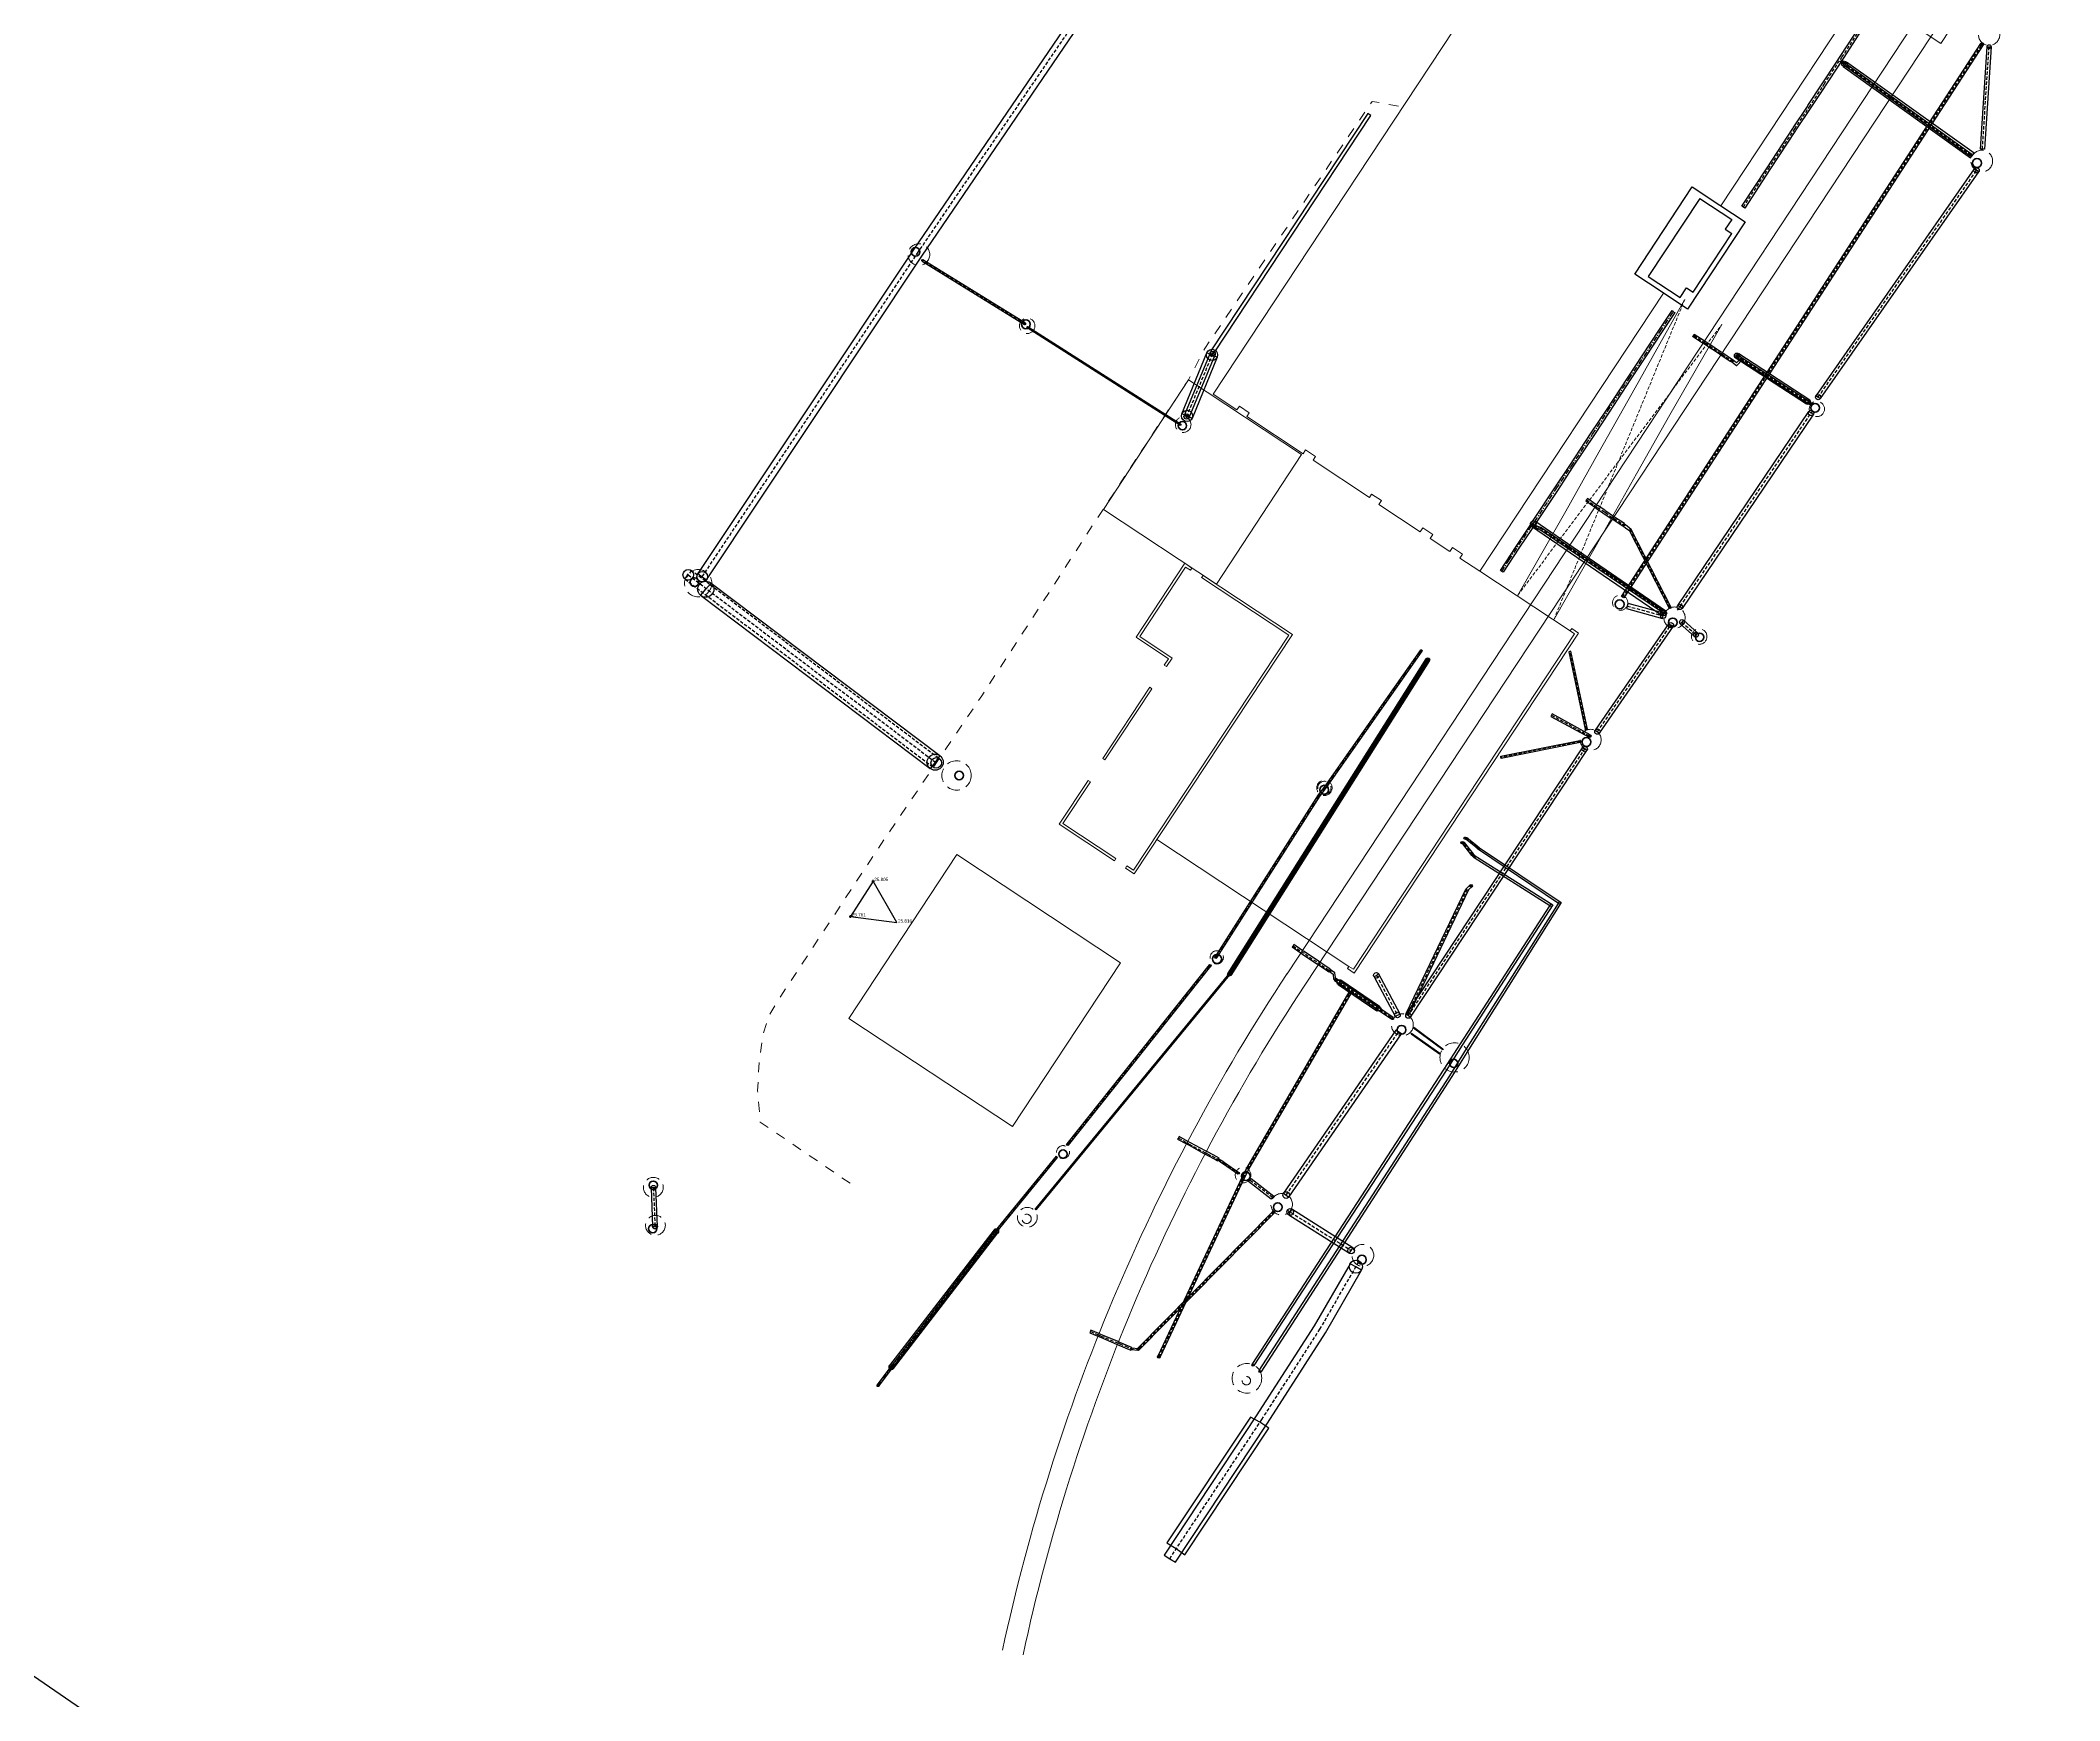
# Model space of a CAD drawing. Header units: millimetres. Extents: x 3214760 to 3224023, y 538957 to 542465.
# Drawn here: x 3221696.8 to 3221849.5, y 540885.6 to 541011.1 of the extents above; entities that cross this region are included whole.
import ezdxf

# ---------------------------------------------------------------- set-up
doc = ezdxf.new("R2010")
doc.units = ezdxf.units.MM
for name, pattern in [('CENTER2', [1.125, 0.75, -0.125, 0.125, -0.125]), ('DASHED2', [0.375, 0.25, -0.125]), ('g5_01_5x1_5', [1.5, 0.75, -0.75]), ('g5_02x1', [1.5, 1, -0.5]), ('HIDDEN', [0.375, 0.25, -0.125]), ('штриховая2', [0.375, 0.25, -0.125])]:
    doc.linetypes.add(name, pattern=pattern)
for name, color, linetype in [('03_Здания и строения', 7, 'Continuous'), ('06_Инженерно-технические сооружения', 7, 'Continuous'), ('08_Поребрики', 7, 'Continuous'), ('09_Путевое хозяйство', 7, 'Continuous'), ('17а_Канализация ливневая', 7, 'Continuous'), ('31_Водопровод_Схемы', 7, 'Continuous'), ('61_Отметки высоты поверхности', 7, 'Continuous'), ('_ВХП', 7, 'Continuous'), ('_ВХП_колодцы', 7, 'Continuous'), ('_Осветленная вода_Подземка', 7, 'Continuous'), ('_ПЛК габарит', 7, 'Continuous'), ('_ПЛК крышка колодец', 7, 'Continuous'), ('ПЛК', 7, 'Continuous'), ('Фундамент', 7, 'Continuous')]:
    doc.layers.add(name, color=color, linetype=linetype)
doc.styles.add('Line_GUGK', font='bm431.ttf')
doc.styles.add('STD', font='txt')
doc.linetypes.add('g5_122_vpr', pattern='A,1,-1,1.5,-0.4,["Впр",Line_GUGK,S=1,R=0,X=0,Y=-0.5],-3.2,1.5,-1,4,-1,4,-1,3', length=22.6)

# ---------------------------------------------------------------- blocks, each defined once
blk = doc.blocks.new('CROSS')
at = {"color": 0}
for p, q in [((-50, 0), (50, 0)), ((0, -50), (0, 50))]:
    blk.add_line(p, q, dxfattribs=at)

msp = doc.modelspace()

# ---------------------------------------------------------------- linework, layer by layer
at = {"layer": '03_Здания и строения', "color": 2, "linetype": 'Continuous', "lineweight": 20, "flags": 128}
for points in [[(3221819.52, 540992.02), (3221805.64, 540970.99), (3221805.64, 540970.99), (3221804.13, 540971.98), (3221804.33, 540972.27), (3221803.57, 540972.77), (3221803.38, 540972.48), (3221801.88, 540973.47), (3221802.07, 540973.76), (3221801.32, 540974.26), (3221801.13, 540973.96), (3221798, 540976.03), (3221798.19, 540976.32), (3221797.44, 540976.82), (3221797.28, 540976.57), (3221793.02, 540979.38), (3221793.21, 540979.67), (3221792.46, 540980.17), (3221792.27, 540979.87), (3221788.01, 540982.68), (3221788.2, 540982.97), (3221787.45, 540983.47), (3221787.26, 540983.18), (3221785.47, 540984.36), (3221817.36, 541032.68)], [(3221837.56, 541019.35), (3221823.87, 540998.61)], [(3221783.86, 540971.22), (3221783.32, 540971.58), (3221779.63, 540965.99), (3221782.09, 540964.36), (3221781.77, 540963.88), (3221781.94, 540963.77), (3221782.37, 540964.42), (3221779.91, 540966.05), (3221783.38, 540971.3), (3221783.75, 540971.06), (3221783.86, 540971.22)], [(3221812.48, 540966.47), (3221805.64, 540970.99)], [(3221778.83, 540948.54), (3221779.5, 540948.1), (3221791.46, 540966.21), (3221784.7, 540970.67), (3221784.59, 540970.51), (3221791.18, 540966.15), (3221779.45, 540948.38), (3221778.94, 540948.71), (3221778.83, 540948.54)], [(3221796.07, 540940.88), (3221796.07, 540940.88), (3221795.73, 540941.1), (3221795.62, 540940.93), (3221796.12, 540940.6), (3221813.09, 540966.31), (3221812.59, 540966.64), (3221812.48, 540966.47), (3221812.81, 540966.25), (3221796.07, 540940.88)], [(3221780.67, 540962.21), (3221777.12, 540956.83), (3221777.28, 540956.72), (3221780.84, 540962.1), (3221780.67, 540962.21)], [(3221778, 540949.09), (3221778.11, 540949.26), (3221774.1, 540951.9), (3221776.18, 540955.05), (3221776.01, 540955.16), (3221773.83, 540951.85), (3221778, 540949.09)], [(3221757.9, 540937.17), (3221766.08, 540949.56), (3221778.47, 540941.38), (3221770.29, 540928.99), (3221757.9, 540937.17)], [(3221795.73, 540941.1), (3221781.21, 540950.69)]]:
    msp.add_lwpolyline(points, dxfattribs=at)
at = {"layer": '03_Здания и строения', "color": 2, "elevation": 31.1, "flags": 128}
for points in [[(3221823.79, 540998.67), (3221825.71, 540997.4), (3221821.35, 540990.81), (3221819.43, 540992.08), (3221817.35, 540993.45), (3221821.7, 541000.05), (3221823.79, 540998.67)], [(3221822.28, 540999.18), (3221818.37, 540993.26), (3221820.78, 540991.67)], [(3221822.28, 540999.18), (3221824.69, 540997.59)], [(3221824.69, 540997.59), (3221824.2, 540996.84), (3221824.7, 540996.51)], [(3221820.78, 540991.67), (3221821.28, 540992.42), (3221821.78, 540992.09), (3221824.7, 540996.51)]]:
    msp.add_lwpolyline(points, dxfattribs=at)
at = {"layer": '03_Здания и строения', "color": 2, "linetype": 'Continuous', "lineweight": 20, "flags": 128}
msp.add_lwpolyline([(3221783.59, 540985.45), (3221792.16, 540979.8), (3221785.73, 540970.01), (3221777.16, 540975.66)], close=True, dxfattribs=at)
at = {"layer": '06_Инженерно-технические сооружения', "color": 7, "linetype": 'Continuous', "lineweight": 20, "elevation": 41.8, "flags": 128}
for points in [[(3221808.51, 540969.18), (3221812.13, 540975.52), (3221814.65, 540979.98), (3221817.17, 540984.44), (3221821.12, 540991.51)], [(3221811.26, 540967.37), (3221814.98, 540973.9), (3221817.48, 540978.36), (3221820.02, 540982.82), (3221823.94, 540989.65)]]:
    msp.add_lwpolyline(points, dxfattribs=at)
at = {"layer": '06_Инженерно-технические сооружения', "color": 7, "linetype": 'HIDDEN', "lineweight": 20, "elevation": 41.8, "flags": 128}
msp.add_lwpolyline([(3221821.14, 540991.54), (3221811.26, 540967.37)], dxfattribs=at)
at = {"layer": '06_Инженерно-технические сооружения', "color": 7, "linetype": 'HIDDEN', "lineweight": 20, "flags": 128}
msp.add_lwpolyline([(3221808.51, 540969.18), (3221823.94, 540989.65)], dxfattribs=at)
at = {"layer": '08_Поребрики', "color": 8, "linetype": 'Continuous', "lineweight": 20, "flags": 128}
msp.add_lwpolyline([(3221839.69, 541015.97), (3221837.6, 541012.8), (3221840.5, 541010.88), (3221842.59, 541014.06), (3221839.69, 541015.97)], dxfattribs=at)
at = {"layer": '08_Поребрики', "color": 8, "linetype": 'g5_01_5x1_5', "lineweight": 20, "flags": 128}
msp.add_lwpolyline([(3221758.01, 540924.7), (3221751.21, 540929.33), (3221751.01, 540931.7), (3221751.14, 540934.03), (3221751.45, 540936.05), (3221751.91, 540937.46), (3221752.77, 540938.86), (3221760.14, 540950.04), (3221767.96, 540961.55), (3221777.14, 540975.66), (3221783.59, 540985.45), (3221784.84, 540987.83), (3221788, 540992.49), (3221792.45, 540999.07), (3221797.49, 541006.51), (3221799.79, 541006.1)], dxfattribs=at)
at = {"layer": '09_Путевое хозяйство', "color": 8, "linetype": 'Continuous', "lineweight": 20, "flags": 128}
for points in [[(3221839.23, 541013.54), (3221791.06, 540940.55)], [(3221839.23, 541013.54), (3221791.06, 540940.55)], [(3221840.57, 541012.66), (3221792.39, 540939.67)], [(3221840.57, 541012.66), (3221792.39, 540939.67)]]:
    msp.add_lwpolyline(points, dxfattribs=at)
at = {"layer": '09_Путевое хозяйство', "color": 8, "linetype": 'Continuous', "lineweight": 20}
for centre, radius in [((3221916.91, 540857.48, -26.9), 150.8), ((3221916.91, 540857.48), 149.2)]:
    msp.add_arc(centre, radius, 146.5732, 167.7831, dxfattribs=at)
at = {"layer": '17а_Канализация ливневая', "color": 3, "elevation": 0}
msp.add_lwpolyline([(3221807.41, 540970.9), (3221807.3, 540970.97), (3221807.19, 540971.04), (3221808.38, 540972.85), (3221809.39, 540974.37), (3221809.68, 540974.81), (3221811.32, 540977.3), (3221812.44, 540978.98), (3221814.07, 540981.46), (3221815.21, 540983.17), (3221816.85, 540985.65), (3221817.97, 540987.35), (3221819.18, 540989.18), (3221820.18, 540990.69), (3221820.27, 540990.6), (3221820.38, 540990.54), (3221819.39, 540989.03), (3221818.18, 540987.2), (3221817.06, 540985.52), (3221815.42, 540983.02), (3221814.3, 540981.33), (3221812.65, 540978.84), (3221811.5, 540977.09), (3221809.9, 540974.67), (3221809.6, 540974.22), (3221808.59, 540972.72)], close=True, dxfattribs=at)
at = {"layer": '17а_Канализация ливневая', "color": 3, "linetype": 'CENTER2', "ltscale": 0.5, "elevation": 0}
msp.add_lwpolyline([(3221807.3, 540970.97), (3221807.85, 540971.84), (3221808.96, 540973.52), (3221809.46, 540974.28), (3221809.8, 540974.74), (3221811.42, 540977.22), (3221812.5, 540978.83), (3221812.56, 540978.92), (3221814.17, 540981.35), (3221815.29, 540983.04), (3221815.32, 540983.1), (3221816.94, 540985.55), (3221818.05, 540987.23), (3221818.09, 540987.26), (3221819.28, 540989.11), (3221820.27, 540990.6)], dxfattribs=at)
at = {"layer": '17а_Канализация ливневая', "color": 116, "true_color": 0x136734}
msp.add_circle((3221790.02, 540922.5, 24.07), 0.08, dxfattribs=at)
at = {"layer": '31_Водопровод_Схемы', "color": 4}
msp.add_circle((3221786.69, 540940.51), 0.063, dxfattribs=at)
at = {"layer": '_ВХП', "color": 4}
msp.add_lwpolyline([(3221786.65, 540940.55), (3221772.02, 540922.8), (3221772.07, 540922.76), (3221772.11, 540922.72), (3221786.73, 540940.46), (3221801.76, 540964.26), (3221801.71, 540964.3), (3221801.66, 540964.33), (3221786.65, 540940.55)], dxfattribs=at)
at = {"layer": '_ВХП', "color": 4, "elevation": 24.92}
msp.add_lwpolyline([(3221801.83, 540964.22), (3221786.8, 540940.42), (3221786.59, 540940.6), (3221801.59, 540964.37), (3221801.83, 540964.22)], dxfattribs=at)
at = {"layer": '_ВХП', "color": 4}
for points, elevation in [([(3221788.48, 540910.95), (3221788.41, 540910.99), (3221802.95, 540933.32), (3221804.18, 540935.24), (3221810.92, 540945.67), (3221805.2, 540949.32), (3221805.24, 540949.39), (3221805.29, 540949.45), (3221811.15, 540945.75), (3221804.31, 540935.15), (3221803.09, 540933.23), (3221788.54, 540910.91)], 24.35), ([(3221789.06, 540910.42), (3221789, 540910.47), (3221788.94, 540910.53), (3221803.37, 540932.82), (3221804.64, 540934.87), (3221811.58, 540945.85), (3221805.53, 540949.93), (3221805.57, 540949.99), (3221805.62, 540950.06), (3221811.79, 540945.92), (3221804.78, 540934.79), (3221803.52, 540932.78)], 24.39), ([(3221805.2, 540949.32), (3221805.02, 540949.48), (3221804.35, 540950.38), (3221804.23, 540950.4), (3221804.28, 540950.46), (3221804.31, 540950.54), (3221804.43, 540950.51), (3221804.46, 540950.47), (3221805.13, 540949.6), (3221805.3, 540949.44), (3221805.2, 540949.32)], 24.35), ([(3221805.53, 540949.93), (3221805.34, 540950.11), (3221804.57, 540950.71), (3221804.57, 540950.71), (3221804.48, 540950.73), (3221804.51, 540950.8), (3221804.55, 540950.87), (3221804.67, 540950.83), (3221805.42, 540950.25), (3221805.62, 540950.06)], 24.39)]:
    msp.add_lwpolyline(points, close=True, dxfattribs=dict(at, elevation=elevation))
at = {"layer": '_ВХП', "color": 4, "linetype": 'штриховая2'}
for points, elevation in [([(3221805.24, 540949.39), (3221805.07, 540949.54), (3221804.38, 540950.45), (3221804.28, 540950.46)], 24.35), ([(3221805.57, 540949.99), (3221805.39, 540950.17), (3221804.64, 540950.76), (3221804.51, 540950.8)], 24.39)]:
    msp.add_lwpolyline(points, dxfattribs=dict(at, elevation=elevation))
at = {"layer": '_ВХП', "color": 4}
for centre, radius in [((3221801.71, 540964.3, 25), 0.137), ((3221801.71, 540964.3, 24.92), 0.063), ((3221804.28, 540950.46, 27.82), 0.08), ((3221804.38, 540950.45, 25.85), 0.08), ((3221804.51, 540950.8, 27.91), 0.08), ((3221804.64, 540950.76, 25.76), 0.08), ((3221805.07, 540949.54, 25.84), 0.08), ((3221805.24, 540949.39, 24.4), 0.08), ((3221805.39, 540950.17, 25.77), 0.08), ((3221805.57, 540949.99, 24.4), 0.08), ((3221811.04, 540945.72, 24.38), 0.08), ((3221811.68, 540945.89, 24.39), 0.08), ((3221786.69, 540940.51, 24.9), 0.137), ((3221772.07, 540922.76, 24.24), 0.063), ((3221788.48, 540910.95, 24.35), 0.08), ((3221789, 540910.47, 24.39), 0.08)]:
    msp.add_circle(centre, radius, dxfattribs=at)
at = {"layer": '_ВХП_колодцы', "color": 140, "linetype": 'g5_02x1', "lineweight": 20}
for centre, radius in [((3221771.41, 540922.13, 26.73), 0.75), ((3221771.36, 540922.01, 26.83), 0.35), ((3221788.02, 540909.95, 26.38), 1.12), ((3221787.98, 540909.77, 26.77), 0.315)]:
    msp.add_circle(centre, radius, dxfattribs=at)
at = {"layer": '_Осветленная вода_Подземка', "color": 150, "linetype": 'g5_122_vpr', "lineweight": 30, "flags": 128}
msp.add_lwpolyline([(3221645.64, 540884.45), (3221642.21, 540886.72), (3221648.58, 540893.81), (3221662.76, 540910.43), (3221703.99, 540882.14), (3221697.48, 540872.64), (3221713.65, 540860.43), (3221733.59, 540845.85), (3221756.56, 540829.01), (3221760.09, 540826.42), (3221768.15, 540790.73), (3221772.28, 540772.45), (3221774.05, 540765.55), (3221775.24, 540760.15), (3221775.52, 540759.68), (3221775.74, 540759.46), (3221778.31, 540757.65), (3221780.81, 540755.96), (3221786.2, 540752.23), (3221816.85, 540730.81)], dxfattribs=at)
at = {"layer": '_ПЛК габарит', "color": 6, "linetype": 'g5_02x1', "lineweight": 20}
for centre, radius in [((3221844.16, 541011.56, 26.35), 0.808), ((3221843.6, 541002, 26.24), 0.82), ((3221763.21, 540994.93, 26.7), 0.82), ((3221771.4, 540989.54, 26.33), 0.586), ((3221831.13, 540983.25, 26.69), 0.578), ((3221783.2, 540982.07, 26.9), 0.591), ((3221746.51, 540970.08, 26.24), 1.03), ((3221816.25, 540968.6, 26.35), 0.577), ((3221820.36, 540967.47, 26), 0.808), ((3221822.23, 540966.04, 25.84), 0.586), ((3221814.02, 540958.23, 26.04), 0.798), ((3221766.06, 540955.54, 26.68), 1.11), ((3221793.88, 540954.6), 0.579), ((3221793.88, 540954.6), 0.5), ((3221785.74, 540941.78, 26.86), 0.5), ((3221799.78, 540936.68, 26.12), 0.827), ((3221803.73, 540934.22, 26.23), 1.11), ((3221774.11, 540927.06, 26.36), 0.488), ((3221743.12, 540924.39, 21.84), 0.75), ((3221787.73, 540925.32, 26.24), 0.591), ((3221790.65, 540923.11, 26.23), 0.816), ((3221743.28, 540921.52, 26.7), 0.75), ((3221796.79, 540919.25, 26.16), 0.826)]:
    msp.add_circle(centre, radius, dxfattribs=at)
at = {"layer": '_ПЛК крышка колодец', "color": 6, "linetype": 'Continuous', "lineweight": 40}
for centre, radius in [((3221843.24, 541001.85, 26.77), 0.336), ((3221762.96, 540995.14, 26.8), 0.329), ((3221771.3, 540989.66, 27.19), 0.336), ((3221831, 540983.34, 26.69), 0.335), ((3221783.14, 540981.99, 27.03), 0.315), ((3221746.24, 540970.16, 26.31), 0.331), ((3221816.21, 540968.48, 26.85), 0.337), ((3221820.23, 540967.11, 26.53), 0.333), ((3221822.26, 540965.99, 26.41), 0.319), ((3221813.7, 540958.07, 26.54), 0.332), ((3221766.25, 540955.53, 26.79), 0.33), ((3221793.87, 540954.46, 26.9), 0.333), ((3221785.76, 540941.66), 0.35), ((3221799.72, 540936.31, 26.63), 0.332), ((3221803.66, 540933.77, 26.59), 0.316), ((3221774.11, 540926.91, 26.83), 0.316), ((3221787.94, 540925.24, 26.81), 0.329), ((3221743.11, 540924.55, 26.74), 0.315), ((3221790.35, 540922.89, 26.73), 0.332), ((3221743.08, 540921.27, 26.7), 0.316), ((3221796.72, 540918.92, 26.65), 0.332)]:
    msp.add_circle(centre, radius, dxfattribs=at)
at = {"layer": 'ПЛК', "color": 6, "linetype": 'DASHED2'}
for p, q in [((3221763.1, 540995.03, 21.32), (3221797.29, 541045.22, 21.36)), ((3221831.23, 540984.15, 24.45), (3221843.22, 541001.3, 24.45)), ((3221746.82, 540970.57, 21.3), (3221763.1, 540995.03, 21.32)), ((3221771.23, 540989.68, 24.12), (3221763.48, 540994.49, 24.12)), ((3221820.6, 540968.03, 24.2), (3221830.79, 540983.08, 26.69)), ((3221745.76, 540970.71, 21.26), (3221764.52, 540956.49, 21.26)), ((3221814.53, 540958.85, 24.1), (3221820.09, 540966.91, 24.1)), ((3221804.67, 540946.92, 24.36), (3221800.17, 540937.5, 24.36)), ((3221790.99, 540923.81, 23.03), (3221799.49, 540936.15, 23.09))]:
    msp.add_line(p, q, dxfattribs=at)
at = {"layer": 'ПЛК', "color": 6}
for points, elevation in [([(3221763.44, 540994.81), (3221797.63, 541045.01), (3221813.5, 541068.53), (3221813.15, 541068.73), (3221812.82, 541068.96), (3221796.95, 541045.43), (3221762.77, 540995.26), (3221746.49, 540970.81), (3221746.82, 540970.57), (3221747.14, 540970.33)], 21.3), ([(3221816.44, 540969.02), (3221816.35, 540969.06), (3221843.54, 541010.9), (3221843.63, 541010.84), (3221843.71, 541010.79), (3221816.52, 540968.97), (3221816.44, 540969.02)], 25.23), ([(3221843.5, 541002.9), (3221844.01, 541010.65), (3221844.16, 541010.65), (3221844.31, 541010.65), (3221843.8, 541002.9), (3221843.65, 541002.9), (3221843.5, 541002.9)], 24.58), ([(3221832.96, 541009.44), (3221833.02, 541009.52), (3221833.08, 541009.6), (3221833.25, 541009.48), (3221833.5, 541009.26), (3221842.85, 541002.53), (3221842.79, 541002.45), (3221842.73, 541002.38), (3221833.37, 541009.1), (3221833.12, 541009.32)], 26.39), ([(3221833.11, 541009.15), (3221842.76, 541002.25), (3221842.88, 541002.42), (3221843.02, 541002.59), (3221833.37, 541009.49), (3221833.22, 541009.34), (3221833.11, 541009.15)], 25.33), ([(3221771.26, 540989.73), (3221763.51, 540994.53), (3221763.48, 540994.49), (3221763.45, 540994.44), (3221771.2, 540989.64), (3221771.23, 540989.68), (3221771.26, 540989.73)], 24.12), ([(3221821.73, 540988.73), (3221821.79, 540988.82), (3221821.84, 540988.92), (3221822.6, 540988.43), (3221822.76, 540988.33), (3221823.26, 540987.99), (3221823.37, 540987.92), (3221823.85, 540987.6), (3221824.01, 540987.49), (3221824.75, 540987), (3221824.72, 540986.93), (3221824.67, 540986.84), (3221824.62, 540986.82), (3221823.88, 540987.3), (3221823.73, 540987.41), (3221823.24, 540987.74), (3221823.13, 540987.81), (3221822.63, 540988.15), (3221822.48, 540988.24)], 26.87), ([(3221783.09, 540982.88), (3221784.99, 540987.5), (3221785.38, 540987.34), (3221785.78, 540987.18), (3221783.87, 540982.54), (3221783.49, 540982.73)], 25.41), ([(3221783.46, 540982.68), (3221783.65, 540982.6), (3221785.61, 540987.34), (3221785.43, 540987.42), (3221785.23, 540987.47), (3221783.28, 540982.75)], 25.24), ([(3221824.69, 540986.82), (3221825.06, 540986.53), (3221825.06, 540986.54), (3221825.07, 540986.55), (3221825.49, 540986.97), (3221825.43, 540987.03), (3221825.37, 540987.08), (3221825.05, 540986.75), (3221824.79, 540986.95), (3221824.74, 540986.89), (3221824.69, 540986.82)], 26.41), ([(3221820.61, 540968.39), (3221830.52, 540983.06), (3221830.87, 540982.87), (3221820.94, 540968.17)], 24.2), ([(3221813.77, 540976.47), (3221813.71, 540976.39), (3221813.65, 540976.3), (3221814.3, 540975.84), (3221814.46, 540975.73), (3221814.95, 540975.41), (3221815.05, 540975.33), (3221815.55, 540975), (3221815.71, 540974.89), (3221816.45, 540974.41), (3221816.51, 540974.45), (3221816.57, 540974.54), (3221816.57, 540974.59), (3221815.83, 540975.08), (3221815.67, 540975.18), (3221815.18, 540975.52), (3221815.08, 540975.59), (3221814.58, 540975.92), (3221814.42, 540976.03)], 26.87), ([(3221819.54, 540967.82), (3221819.7, 540967.96), (3221809.79, 540974.76), (3221809.68, 540974.58), (3221809.55, 540974.4), (3221819.42, 540967.64)], 24.86), ([(3221816.47, 540974.42), (3221816.69, 540974.25), (3221816.95, 540974.06), (3221817.02, 540974.09), (3221817.09, 540974.13), (3221816.79, 540974.38), (3221816.57, 540974.55), (3221816.52, 540974.49)], 26.37), ([(3221816.72, 540968.17), (3221819.45, 540967.42), (3221819.5, 540967.61), (3221819.55, 540967.81), (3221816.85, 540968.54), (3221816.78, 540968.35), (3221816.72, 540968.17)], 25.03), ([(3221814.37, 540958.97), (3221814.53, 540958.85), (3221814.7, 540958.74), (3221820.28, 540966.83), (3221820.08, 540966.91), (3221819.92, 540967), (3221814.37, 540958.97)], 24.1), ([(3221801.27, 540964.93), (3221801.2, 540964.97), (3221801.13, 540965), (3221793.91, 540954.72), (3221793.42, 540954.07), (3221785.59, 540941.81), (3221785.67, 540941.78), (3221785.74, 540941.75), (3221793.56, 540954), (3221794.04, 540954.63)], 25.55), ([(3221813.69, 540959.04), (3221813.77, 540959.04), (3221812.52, 540964.93), (3221812.36, 540964.9), (3221813.61, 540959.04)], 24.87), ([(3221813.22, 540958.11), (3221813.22, 540958.03), (3221807.24, 540956.83), (3221807.22, 540956.91), (3221807.22, 540956.99), (3221813.21, 540958.19)], 24.82), ([(3221804.77, 540946.89), (3221800.26, 540937.45), (3221800.17, 540937.5), (3221800.07, 540937.54), (3221804.58, 540946.95), (3221804.9, 540947.27), (3221804.97, 540947.2), (3221805.05, 540947.14), (3221804.77, 540946.89)], 24.36), ([(3221791.56, 540942.75), (3221791.51, 540942.65), (3221791.43, 540942.57), (3221792.04, 540942.15), (3221792.23, 540942.03), (3221793.3, 540941.3), (3221793.49, 540941.19), (3221794.11, 540940.76), (3221794.22, 540940.68), (3221794.36, 540940.85), (3221794.23, 540940.95), (3221793.61, 540941.37), (3221793.43, 540941.49), (3221792.35, 540942.22), (3221792.17, 540942.34)], 26.88), ([(3221785.3, 540941.12), (3221785.24, 540941.16), (3221785.17, 540941.21), (3221774.4, 540927.68), (3221774.46, 540927.63), (3221774.53, 540927.58)], 25.38), ([(3221794.27, 540940.71), (3221794.54, 540940.52), (3221794.58, 540940.14), (3221794.67, 540940.14), (3221794.74, 540940.14), (3221794.67, 540940.58), (3221794.67, 540940.62), (3221794.35, 540940.84), (3221794.31, 540940.77)], 26.37), ([(3221797.81, 540940.42), (3221797.64, 540940.31), (3221799.23, 540937.33), (3221799.41, 540937.42), (3221799.6, 540937.5), (3221797.97, 540940.56), (3221797.81, 540940.42)], 24.28), ([(3221794.92, 540939.74), (3221797.84, 540937.75), (3221797.95, 540937.91), (3221798.05, 540938.06), (3221795.13, 540940.05), (3221795.02, 540939.9)], 24.39), ([(3221799.49, 540936.15), (3221799.28, 540936.27), (3221790.79, 540923.96), (3221790.99, 540923.81), (3221791.19, 540923.66), (3221799.7, 540936)], 23.09), ([(3221782.89, 540928.24), (3221782.84, 540928.12), (3221782.78, 540928.04), (3221783.44, 540927.67), (3221783.64, 540927.57), (3221784.77, 540926.95), (3221784.97, 540926.85), (3221785.64, 540926.49), (3221785.79, 540926.39), (3221785.92, 540926.59), (3221785.75, 540926.69), (3221785.08, 540927.05), (3221784.88, 540927.15), (3221783.75, 540927.76), (3221783.55, 540927.87)], 26.86), ([(3221768.98, 540921.11), (3221761.08, 540910.85), (3221760.05, 540909.45), (3221760.12, 540909.4), (3221760.18, 540909.35), (3221761.21, 540910.75), (3221769.11, 540921.02), (3221773.7, 540926.66), (3221773.64, 540926.71), (3221773.58, 540926.75)], 24.06), ([(3221788.33, 540925.06), (3221790.06, 540923.73), (3221789.96, 540923.62), (3221789.86, 540923.51), (3221788.13, 540924.84), (3221788.22, 540924.96)], 24.3), ([(3221743.31, 540924.36), (3221743.13, 540924.36), (3221742.95, 540924.35), (3221743.07, 540921.42), (3221743.25, 540921.43), (3221743.43, 540921.43)], 22.29), ([(3221790.08, 540922.45), (3221790.02, 540922.5), (3221789.96, 540922.55), (3221779.72, 540912.18), (3221779.79, 540912.14), (3221779.85, 540912.09)], 24.07), ([(3221791.3, 540922.53), (3221791.18, 540922.31), (3221795.77, 540919.41), (3221795.9, 540919.62), (3221796.04, 540919.83), (3221791.42, 540922.75)], 23), ([(3221768.9, 540921.18), (3221760.99, 540910.92), (3221761.14, 540910.8), (3221761.29, 540910.69), (3221769.19, 540920.95), (3221769.05, 540921.07), (3221768.9, 540921.18)], 24.06), ([(3221782.62, 540896.06), (3221789.57, 540906.56), (3221793.96, 540913.39), (3221796.69, 540918.14), (3221796.26, 540918.39), (3221795.82, 540918.62), (3221793.1, 540913.91), (3221788.73, 540907.11), (3221781.77, 540896.59), (3221782.18, 540896.31)], 22.69), ([(3221776.21, 540913.6), (3221776.18, 540913.51), (3221776.14, 540913.39), (3221776.74, 540913.13), (3221776.94, 540913.06), (3221778.15, 540912.54), (3221778.32, 540912.47), (3221779.11, 540912.13), (3221779.25, 540912.09), (3221779.3, 540912.18), (3221779.31, 540912.28), (3221779.18, 540912.33), (3221778.41, 540912.67), (3221778.23, 540912.75), (3221777.02, 540913.25), (3221776.82, 540913.33)], 26.82), ([(3221781.97, 540897.51), (3221782.66, 540897.07), (3221783.33, 540896.6), (3221789.68, 540906.17), (3221789, 540906.63), (3221788.28, 540907.02)], 22.77)]:
    msp.add_lwpolyline(points, close=True, dxfattribs=dict(at, elevation=elevation))
at = {"layer": 'ПЛК', "color": 6, "linetype": 'DASHED2'}
for points, elevation in [([(3221825.57, 540998.52), (3221827.47, 541001.42), (3221829.42, 541004.36), (3221829.46, 541004.43), (3221830.48, 541005.98), (3221830.57, 541006.1), (3221831.58, 541007.64), (3221831.68, 541007.82), (3221832.7, 541009.37), (3221833.03, 541009.85), (3221834.66, 541012.35), (3221837.88, 541017.24), (3221837.98, 541017.41), (3221840.67, 541021.49), (3221842.81, 541024.77), (3221842.98, 541024.99), (3221845.12, 541028.24), (3221847.81, 541032.35), (3221847.87, 541032.44), (3221849.49, 541034.91)], 0.01), ([(3221816.44, 540969.02), (3221843.63, 541010.84)], 25.23), ([(3221843.65, 541002.9), (3221844.16, 541010.65)], 24.58), ([(3221833.02, 541009.52), (3221833.19, 541009.4), (3221833.43, 541009.18), (3221842.79, 541002.45), (3221842.87, 541002.39)], 26.39), ([(3221771.43, 540989.43), (3221782.97, 540982.07)], 24.13), ([(3221821.83, 540988.8), (3221822.51, 540988.35), (3221822.71, 540988.23), (3221823.78, 540987.51), (3221824, 540987.36), (3221824.26, 540987.18), (3221824.69, 540986.89)], 26.63), ([(3221783.47, 540982.68), (3221785.43, 540987.42)], 25.24), ([(3221825.08, 540987.29), (3221825.08, 540987.29), (3221830.47, 540983.78), (3221830.64, 540983.65), (3221830.64, 540983.65)], 25.05), ([(3221813.71, 540976.39), (3221814.29, 540975.97), (3221814.54, 540975.81), (3221814.98, 540975.52), (3221815.13, 540975.42), (3221815.57, 540975.1), (3221815.8, 540974.97), (3221816.13, 540974.76), (3221816.54, 540974.49)], 26.62), ([(3221819.73, 540967.75), (3221810.27, 540974.19), (3221809.95, 540974.29), (3221809.74, 540974.42)], 24.91), ([(3221820.02, 540968.24), (3221817.02, 540974.09)], 24.65), ([(3221745.52, 540970.39), (3221764.24, 540956.2), (3221764.52, 540956.49), (3221764.68, 540956.85), (3221746, 540971.03), (3221745.76, 540970.71), (3221745.53, 540970.38)], 21.26), ([(3221816.78, 540968.35), (3221819.5, 540967.61)], 25.03), ([(3221820.92, 540967.14), (3221821.99, 540966.17)], 24.62), ([(3221813.69, 540959.04), (3221812.44, 540964.91)], 24.82), ([(3221811.06, 540960.1), (3221813.95, 540958.52)], 24.41), ([(3221800.23, 540937.38), (3221813.57, 540957.53)], 23.24), ([(3221813.22, 540958.11), (3221807.22, 540956.91)], 24.82), ([(3221791.51, 540942.65), (3221794.29, 540940.77)], 26.63), ([(3221797.82, 540940.42), (3221799.41, 540937.42)], 24.28), ([(3221781.36, 540911.58), (3221787.57, 540924.78), (3221788.08, 540925.8), (3221795.82, 540939.09)], 25.19), ([(3221794.66, 540940.14), (3221799.04, 540937.16)], 24.72), ([(3221782.84, 540928.12), (3221783.46, 540927.78), (3221783.66, 540927.66), (3221784.83, 540927.03), (3221785.05, 540926.93), (3221785.39, 540926.74), (3221785.85, 540926.5)], 26.6), ([(3221785.85, 540926.5), (3221786.17, 540926.29), (3221786.28, 540926.22), (3221787.37, 540925.46)], 26.33), ([(3221789.96, 540923.62), (3221788.22, 540924.96)], 24.44), ([(3221743.13, 540924.36), (3221743.25, 540921.43)], 22.29), ([(3221790.07, 540922.56), (3221779.79, 540912.14)], 24.07), ([(3221791.03, 540922.7), (3221795.9, 540919.62)], 23), ([(3221782.18, 540896.31), (3221789.15, 540906.84), (3221793.54, 540913.66), (3221796.46, 540918.74)], 22.69), ([(3221776.2, 540913.49), (3221776.72, 540913.26), (3221776.98, 540913.15), (3221778.17, 540912.66), (3221778.4, 540912.55), (3221778.83, 540912.38), (3221779.3, 540912.18)], 26.57)]:
    msp.add_lwpolyline(points, dxfattribs=dict(at, elevation=elevation))
at = {"layer": 'ПЛК', "color": 6}
for points, elevation in [([(3221834.77, 541012.29), (3221833.11, 541009.75), (3221832.83, 541009.33), (3221831.75, 541007.69), (3221831.72, 541007.65), (3221830.67, 541006.04), (3221830.62, 541005.97), (3221829.55, 541004.35), (3221829.52, 541004.31), (3221827.58, 541001.35), (3221825.68, 540998.45), (3221825.57, 540998.52), (3221825.46, 540998.59), (3221827.36, 541001.49), (3221829.31, 541004.45), (3221829.34, 541004.5), (3221830.41, 541006.12), (3221830.45, 541006.19), (3221832.61, 541009.47), (3221832.89, 541009.9), (3221834.54, 541012.41)], 0.01), ([(3221843.04, 541001.4), (3221831.07, 540984.26), (3221831.23, 540984.15), (3221831.4, 540984.04), (3221843.38, 541001.18), (3221843.21, 541001.3), (3221843, 541001.45)], 24.45), ([(3221771.47, 540989.47), (3221783, 540982.12), (3221782.97, 540982.07), (3221782.94, 540982.03), (3221771.4, 540989.38), (3221771.43, 540989.43), (3221771.47, 540989.47)], 24.13), ([(3221830.34, 540983.64), (3221830.47, 540983.78), (3221830.59, 540983.92), (3221825.22, 540987.42), (3221825.08, 540987.29), (3221824.96, 540987.14), (3221830.34, 540983.64)], 24.9), ([(3221825.47, 540987.09), (3221825.14, 540987.34), (3221825.03, 540987.23), (3221825.39, 540986.96), (3221825.48, 540987.09)], 24.75), ([(3221810.33, 540974.27), (3221819.78, 540967.83), (3221819.73, 540967.75), (3221819.67, 540967.72), (3221810.22, 540974.1), (3221809.9, 540974.21), (3221809.69, 540974.33), (3221809.74, 540974.42), (3221809.79, 540974.5), (3221810, 540974.38), (3221810.31, 540974.28), (3221810.33, 540974.27)], 24.91), ([(3221816.94, 540974.08), (3221819.94, 540968.24), (3221820.02, 540968.24), (3221820.1, 540968.24), (3221817.09, 540974.13), (3221817.02, 540974.09), (3221816.94, 540974.08)], 24.77), ([(3221764.07, 540956.05), (3221746.7, 540969.16), (3221747.09, 540969.62), (3221747.5, 540970.08), (3221764.79, 540957.04), (3221764.44, 540956.54), (3221764.07, 540956.05)], 21.26), ([(3221811, 540960.01), (3221813.9, 540958.43), (3221813.99, 540958.61), (3221811.1, 540960.19), (3221811, 540960.01)], 24.41), ([(3221813.57, 540957.53), (3221813.39, 540957.62), (3221800.06, 540937.49), (3221800.23, 540937.38), (3221800.39, 540937.26), (3221813.73, 540957.42), (3221813.57, 540957.53)], 24), ([(3221794.67, 540940.14), (3221794.62, 540940.07), (3221798.99, 540937.1), (3221799.04, 540937.16), (3221799.08, 540937.23), (3221794.71, 540940.2), (3221794.67, 540940.14)], 24.56), ([(3221795.74, 540939.15), (3221787.99, 540925.85), (3221787.48, 540924.82), (3221781.27, 540911.62), (3221781.36, 540911.58), (3221781.45, 540911.54), (3221787.66, 540924.73), (3221788.17, 540925.77), (3221795.91, 540939.05), (3221795.82, 540939.09), (3221795.74, 540939.15)], 25.19), ([(3221800.44, 540936), (3221800.44, 540936), (3221802.59, 540934.5), (3221802.6, 540934.51), (3221802.61, 540934.52), (3221800.46, 540936.02), (3221800.45, 540936.01), (3221800.44, 540936)], 23.86), ([(3221800.63, 540936.46), (3221800.63, 540936.46), (3221802.84, 540934.81), (3221802.85, 540934.82), (3221802.85, 540934.84), (3221800.65, 540936.48), (3221800.64, 540936.47), (3221800.63, 540936.46)], 23.85), ([(3221785.81, 540926.44), (3221785.85, 540926.5), (3221785.9, 540926.56), (3221786.21, 540926.36), (3221786.33, 540926.28), (3221787.42, 540925.52), (3221787.37, 540925.46), (3221787.32, 540925.39), (3221786.24, 540926.15), (3221786.13, 540926.22), (3221785.81, 540926.44)], 26.33), ([(3221779.31, 540912.26), (3221779.8, 540912.21), (3221779.79, 540912.13), (3221779.79, 540912.06), (3221779.3, 540912.1), (3221779.31, 540912.26)], 26.45)]:
    msp.add_lwpolyline(points, dxfattribs=dict(at, elevation=elevation))
at = {"layer": 'ПЛК', "color": 3}
msp.add_lwpolyline([(3221785.53, 540987.5), (3221797.39, 541005.45), (3221797.16, 541005.6), (3221785.29, 540987.66)], close=True, dxfattribs=at)
at = {"layer": 'ПЛК', "color": 6}
for points in [[(3221830.59, 540983.59), (3221830.64, 540983.65), (3221830.69, 540983.71), (3221825.47, 540987.09), (3221825.43, 540987.03), (3221825.39, 540986.96)], [(3221821.04, 540967.28), (3221820.92, 540967.14), (3221820.79, 540967.01), (3221821.87, 540966.04), (3221822.12, 540966.3), (3221821.04, 540967.28)]]:
    msp.add_lwpolyline(points, close=True, dxfattribs=at)
at = {"layer": 'ПЛК', "color": 6, "linetype": 'CENTER2', "ltscale": 0.5}
for points, elevation in [([(3221801.2, 540964.97), (3221793.97, 540954.68), (3221793.49, 540954.03), (3221785.67, 540941.78)], 25.55), ([(3221785.24, 540941.16), (3221774.46, 540927.63)], 24.24), ([(3221760.11, 540909.41), (3221761.14, 540910.8), (3221769.05, 540921.07), (3221773.64, 540926.71)], 24.06)]:
    msp.add_lwpolyline(points, dxfattribs=dict(at, elevation=elevation))
at = {"layer": 'ПЛК', "color": 6}
for centre, radius in [((3221843.63, 541010.84, 25.33), 0.1), ((3221844.16, 541010.65, 24.65), 0.15), ((3221833.02, 541009.52, 26.39), 0.1), ((3221833.22, 541009.34, 25.33), 0.213), ((3221843.21, 541001.3, 24.45), 0.2), ((3221763.48, 540994.49, 24.12), 0.055), ((3221771.23, 540989.68, 24.12), 0.055), ((3221771.43, 540989.43, 24.13), 0.055), ((3221785.38, 540987.34, 25.53), 0.426), ((3221785.43, 540987.42, 25.42), 0.2), ((3221824.74, 540986.89, 26.41), 0.08), ((3221825.08, 540987.29, 25.05), 0.189), ((3221825.08, 540987.29, 24.75), 0.08), ((3221825.43, 540987.03, 24.75), 0.08), ((3221783.49, 540982.73, 25.41), 0.426), ((3221830.46, 540983.78, 24.9), 0.189), ((3221830.69, 540982.95, 24.27), 0.2), ((3221830.64, 540983.65, 24.59), 0.08), ((3221831.23, 540984.15, 24.34), 0.2), ((3221782.97, 540982.07, 24.59), 0.055), ((3221783.46, 540982.68, 25.24), 0.2), ((3221809.68, 540974.58, 25.14), 0.213), ((3221809.74, 540974.42, 24.91), 0.1), ((3221816.52, 540974.49, 26.37), 0.08), ((3221745.76, 540970.71, 21.26), 0.4), ((3221746.82, 540970.57, 21.3), 0.398), ((3221747.09, 540969.62), 0.61), ((3221819.5, 540967.61, 24.98), 0.2), ((3221819.54, 540967.82, 24.86), 0.213), ((3221820.02, 540968.24, 24.65), 0.0797), ((3221820.77, 540968.28, 24.2), 0.2), ((3221820.09, 540966.9), 0.2), ((3221820.92, 540967.14), 0.182), ((3221821.99, 540966.17, 24.29), 0.182), ((3221801.2, 540964.97, 25.55), 0.08), ((3221813.69, 540959.04, 24.82), 0.08), ((3221813.95, 540958.52, 24.41), 0.0998), ((3221814.53, 540958.85, 24.1), 0.2), ((3221764.44, 540956.54, 21.26), 0.61), ((3221813.22, 540958.11, 24.82), 0.08), ((3221813.57, 540957.53, 24), 0.2), ((3221764.52, 540956.49, 21.23), 0.4), ((3221804.97, 540947.2, 26.57), 0.1), ((3221785.67, 540941.78, 25.26), 0.08), ((3221785.24, 540941.16, 25.38), 0.08), ((3221794.31, 540940.77, 26.37), 0.08), ((3221797.81, 540940.42, 24.28), 0.207), ((3221795.02, 540939.9, 24.39), 0.189), ((3221795.82, 540939.09, 25.19), 0.1), ((3221797.95, 540937.91, 24.05), 0.189), ((3221799.04, 540937.16, 24.06), 0.0784), ((3221799.41, 540937.42, 24.14), 0.207), ((3221800.23, 540937.38, 23.24), 0.2), ((3221800.17, 540937.5, 24.14), 0.1), ((3221800.45, 540936.01, 23.86), 0.0143), ((3221800.64, 540936.47, 23.83), 0.0143), ((3221802.6, 540934.51, 23.88), 0.0143), ((3221802.85, 540934.82, 23.85), 0.0143), ((3221774.46, 540927.63, 24.24), 0.08), ((3221785.85, 540926.5, 26.6), 0.08), ((3221787.37, 540925.46, 25.09), 0.08), ((3221743.13, 540924.36, 22.29), 0.182), ((3221790.99, 540923.81, 23.03), 0.25), ((3221791.3, 540922.53, 23), 0.25), ((3221743.25, 540921.43, 22.24), 0.182), ((3221769.05, 540921.07, 24.06), 0.189), ((3221795.9, 540919.62, 22.97), 0.25), ((3221796.26, 540918.39, 23.57), 0.5), ((3221779.31, 540912.18, 26.45), 0.08), ((3221779.79, 540912.14, 24.84), 0.08), ((3221781.36, 540911.58, 25.19), 0.1), ((3221781.36, 540911.58, 25.19), 0.1), ((3221761.14, 540910.8, 23.26), 0.189), ((3221761.14, 540910.8, 23.26), 0.08), ((3221760.12, 540909.4, 23.11), 0.08)]:
    msp.add_circle(centre, radius, dxfattribs=at)
at = {"layer": 'Фундамент', "linetype": 'ByBlock', "elevation": 25.8}
for points in [[(3221759.74, 540947.55), (3221758.04, 540944.88)], [(3221761.54, 540944.41), (3221759.74, 540947.55)], [(3221758.04, 540944.88), (3221761.54, 540944.41)]]:
    msp.add_lwpolyline(points, dxfattribs=at)

# ---------------------------------------------------------------- block references
at = {"layer": '61_Отметки высоты поверхности', "color": 2, "xscale": 0.002, "yscale": 0.002, "zscale": 0.002}
for p in [(3221759.74, 540947.55, 25.8), (3221758.04, 540944.88, 25.76)]:
    msp.add_blockref('CROSS', p, dxfattribs=at)

# ---------------------------------------------------------------- texts
at = {"layer": '61_Отметки высоты поверхности', "color": 3, "style": 'STD'}
for s, p in [(' 25.805', (3221759.74, 540947.55, 25.8)), (' 25.761', (3221758.04, 540944.88, 25.76)), (' 25.816', (3221761.54, 540944.41, 25.82))]:
    msp.add_text(s, height=0.25, dxfattribs=at).set_placement(p)

doc.saveas('drawing.dxf')
